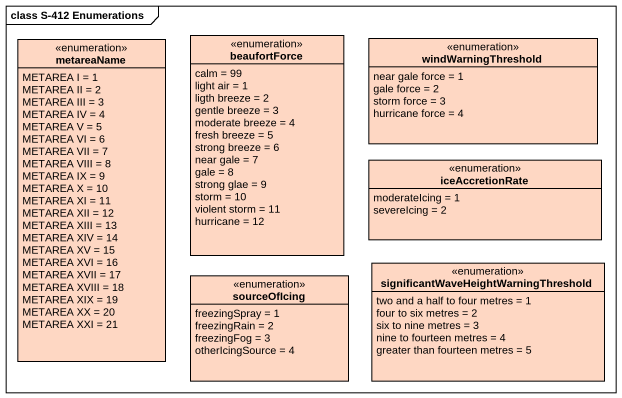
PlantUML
@startuml
mainframe class S-412 Enumerations
hide circle
hide empty members
enum metareaName #FED7C3 {
  METAREA I = 1
  METAREA II = 2
  METAREA III = 3
  METAREA IV = 4
  METAREA V = 5
  METAREA VI = 6
  METAREA VII = 7
  METAREA VIII = 8
  METAREA IX = 9
  METAREA X = 10
  METAREA XI = 11
  METAREA XII = 12
  METAREA XIII = 13
  METAREA XIV = 14
  METAREA XV = 15
  METAREA XVI = 16
  METAREA XVII = 17
  METAREA XVIII = 18
  METAREA XIX = 19
  METAREA XX = 20
  METAREA XXI = 21
}
enum beaufortForce #FED7C3 {
  calm = 99
  light air = 1
  ligth breeze = 2
  gentle breeze = 3
  moderate breeze = 4
  fresh breeze = 5
  strong breeze = 6
  near gale = 7
  gale = 8
  strong glae = 9
  storm = 10
  violent storm = 11
  hurricane = 12
}
enum windWarningThreshold #FED7C3 {
  near gale force = 1
  gale force = 2
  storm force = 3
  hurricane force = 4
}
enum iceAccretionRate #FED7C3 {
  moderateIcing = 1
  severeIcing = 2
}
enum sourceOfIcing #FED7C3 {
  freezingSpray = 1
  freezingRain = 2
  freezingFog = 3
  otherIcingSource = 4
}
enum "significantWaveHeightWarningThreshold" as significantWaveHeightWarning #FED7C3 {
  two and a half to four metres = 1
  four to six metres = 2
  six to nine metres = 3
  nine to fourteen metres = 4
  greater than fourteen metres = 5
}
@enduml
